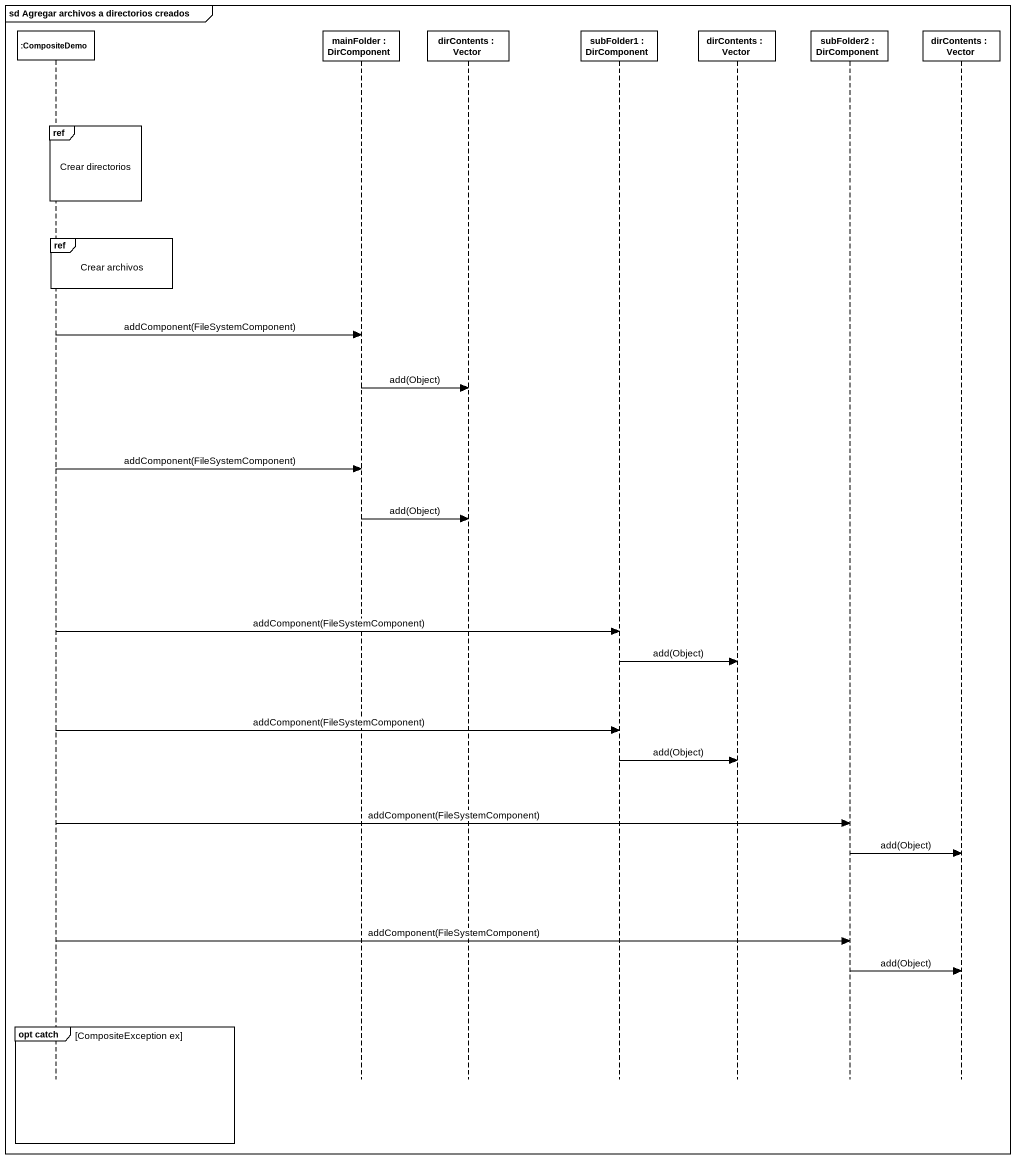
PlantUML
@startuml
mainframe sd Agregar archivos a directorios creados
hide footbox
participant ":CompositeDemo" as CompositeDemo
participant "mainFolder : DirComponent" as mainFolder
participant "dirContents : Vector" as dirContents
participant "subFolder1 : DirComponent" as subFolder1
participant "dirContents : Vector" as dirContents_2
participant "subFolder2 : DirComponent" as subFolder2
participant "dirContents : Vector" as dirContents_3

ref over CompositeDemo : Crear directorios
ref over CompositeDemo : Crear archivos
CompositeDemo -> mainFolder : addComponent(FileSystemComponent)
mainFolder -> dirContents : add(Object)
CompositeDemo -> mainFolder : addComponent(FileSystemComponent)
mainFolder -> dirContents : add(Object)
CompositeDemo -> subFolder1 : addComponent(FileSystemComponent)
subFolder1 -> dirContents_2 : add(Object)
CompositeDemo -> subFolder1 : addComponent(FileSystemComponent)
subFolder1 -> dirContents_2 : add(Object)
CompositeDemo -> subFolder2 : addComponent(FileSystemComponent)
subFolder2 -> dirContents_3 : add(Object)
CompositeDemo -> subFolder2 : addComponent(FileSystemComponent)
subFolder2 -> dirContents_3 : add(Object)
group opt catch [CompositeException ex]
end
@enduml
